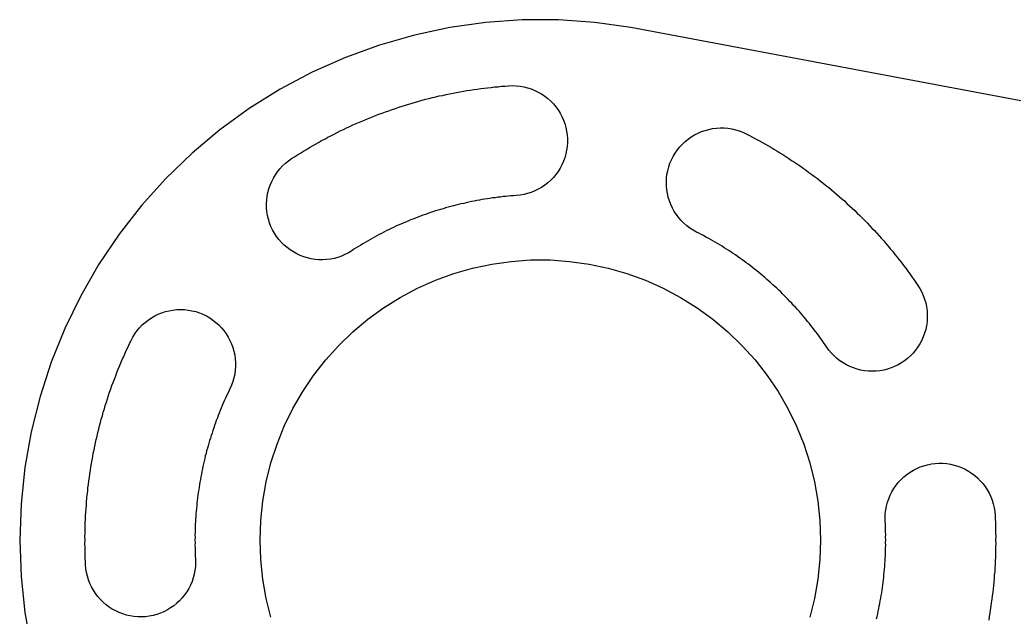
# Model space of a CAD drawing. Header units: metres. Extents: x -26 to 65.7, y -26 to 26.
# Drawn here: x -26 to 23.67, y -3.85 to 25.98 of the extents above; entities that cross this region are included whole.
import ezdxf

# ---------------------------------------------------------------- set-up
doc = ezdxf.new("R2010")
doc.units = ezdxf.units.M

msp = doc.modelspace()

# ---------------------------------------------------------------- linework, layer by layer
for p, q in [((-2.71773, 25.8576), (-4.51485, 25.605)), ((-0.907379, 25.9842), (-2.71773, 25.8576)), ((0.907379, 25.9842), (-0.907379, 25.9842)), ((2.71773, 25.8576), (0.907379, 25.9842)), ((4.51485, 25.605), (2.71773, 25.8576)), ((-4.51485, 25.605), (-6.28996, 25.2277)), ((51.652, 16.7417), (4.51485, 25.605)), ((-6.28996, 25.2277), (-8.03444, 24.7275)), ((-8.03444, 24.7275), (-9.73976, 24.1068)), ((-9.73976, 24.1068), (-11.3976, 23.3686)), ((-11.3976, 23.3686), (-13, 22.5166)), ((-13, 22.5166), (-14.539, 21.555)), ((-4.36383, 22.3275), (-4.19077, 22.3551)), ((-4.19077, 22.3551), (-4.01949, 22.3921)), ((-4.01949, 22.3921), (-3.84608, 22.417)), ((-3.84608, 22.417), (-3.67418, 22.4513)), ((-3.67418, 22.4513), (-3.50027, 22.4736)), ((-3.50027, 22.4736), (-3.328, 22.5052)), ((-3.328, 22.5052), (-3.15395, 22.5248)), ((-3.15395, 22.5248), (-2.98105, 22.5538)), ((-2.98105, 22.5538), (-2.80655, 22.5707)), ((-2.80655, 22.5707), (-2.63338, 22.5971)), ((-2.63338, 22.5971), (-2.45869, 22.6113)), ((-2.45869, 22.6113), (-2.28508, 22.6349)), ((-2.28508, 22.6349), (-2.11031, 22.6464)), ((-2.11031, 22.6464), (-1.93625, 22.6674)), ((-1.93625, 22.6674), (-1.76126, 22.6763)), ((-1.76126, 22.6763), (-1.58694, 22.6946)), ((-1.58694, 22.6946), (-1.39513, 22.7013)), ((-1.39513, 22.7013), (-1.20331, 22.6946)), ((-1.20331, 22.6946), (-1.01241, 22.6745)), ((-1.01241, 22.6745), (-0.823364, 22.6412)), ((-0.823364, 22.6412), (-0.637115, 22.5947)), ((-0.637115, 22.5947), (-0.454559, 22.5354)), ((-0.454559, 22.5354), (-0.276596, 22.4635)), ((-0.276596, 22.4635), (-0.104065, 22.3794)), ((-0.104065, 22.3794), (0.062134, 22.2834)), ((-6.40533, 21.8297), (-6.23564, 21.8731)), ((-6.23564, 21.8731), (-6.06841, 21.9257)), ((-6.06841, 21.9257), (-5.8981, 21.9665)), ((-5.8981, 21.9665), (-5.73006, 22.0165)), ((-5.73006, 22.0165), (-5.55891, 22.0548)), ((-5.55891, 22.0548), (-5.39032, 22.1022)), ((-5.39032, 22.1022), (-5.21866, 22.1377)), ((-5.21866, 22.1377), (-5.04933, 22.1826)), ((-5.04933, 22.1826), (-4.87712, 22.2155)), ((-4.87712, 22.2155), (-4.70714, 22.2577)), ((-4.70714, 22.2577), (-4.53452, 22.2879)), ((-4.53452, 22.2879), (-4.36383, 22.3275)), ((0.062134, 22.2834), (0.221268, 22.1761)), ((0.221268, 22.1761), (0.372528, 22.0579)), ((0.372528, 22.0579), (0.515167, 21.9294)), ((0.515167, 21.9294), (0.648514, 21.7914)), ((-14.539, 21.555), (-16.0072, 20.4883)), ((-7.89975, 21.3286), (-7.73705, 21.3939)), ((-7.73705, 21.3939), (-7.57043, 21.4477)), ((-7.57043, 21.4477), (-7.40668, 21.5105)), ((-7.40668, 21.5105), (-7.23914, 21.5618)), ((-7.23914, 21.5618), (-7.07454, 21.622)), ((-7.07454, 21.622), (-6.9061, 21.6707)), ((-6.9061, 21.6707), (-6.74074, 21.7284)), ((-6.74074, 21.7284), (-6.57156, 21.7745)), ((-6.57156, 21.7745), (-6.40533, 21.8297)), ((0.648514, 21.7914), (0.771881, 21.6443)), ((0.771881, 21.6443), (0.88472, 21.489)), ((0.88472, 21.489), (0.98642, 21.3263)), ((-9.19775, 20.8018), (-9.03938, 20.877)), ((-9.03938, 20.877), (-8.8763, 20.941)), ((-8.8763, 20.941), (-8.71683, 21.0138)), ((-8.71683, 21.0138), (-8.55275, 21.0752)), ((-8.55275, 21.0752), (-8.3922, 21.1455)), ((-8.3922, 21.1455), (-8.22719, 21.2044)), ((-8.22719, 21.2044), (-8.06557, 21.2722)), ((-8.06557, 21.2722), (-7.89975, 21.3286)), ((0.98642, 21.3263), (1.07655, 21.1568)), ((1.07655, 21.1568), (1.15462, 20.9814)), ((1.15462, 20.9814), (1.22026, 20.8011)), ((-16.0072, 20.4883), (-17.3974, 19.3218)), ((-10.1486, 20.3548), (-9.99393, 20.4373)), ((-9.99393, 20.4373), (-9.83391, 20.5087)), ((-9.83391, 20.5087), (-9.67802, 20.5888)), ((-9.67802, 20.5888), (-9.5168, 20.6578)), ((-9.5168, 20.6578), (-9.3598, 20.7354)), ((-9.3598, 20.7354), (-9.19775, 20.8018)), ((1.22026, 20.8011), (1.27318, 20.6165)), ((1.27318, 20.6165), (1.31308, 20.4288)), ((1.31308, 20.4288), (1.3398, 20.2387)), ((7.87589, 20.3287), (8.05241, 20.404)), ((8.05241, 20.404), (8.23376, 20.4669)), ((8.23376, 20.4669), (8.41907, 20.517)), ((8.41907, 20.517), (8.60742, 20.554)), ((8.60742, 20.554), (8.79788, 20.5777)), ((8.79788, 20.5777), (8.98955, 20.5882)), ((8.98955, 20.5882), (9.18149, 20.5852)), ((9.18149, 20.5852), (9.37273, 20.5689)), ((9.37273, 20.5689), (9.56238, 20.5393)), ((9.56238, 20.5393), (9.7495, 20.4965)), ((9.7495, 20.4965), (9.93315, 20.4407)), ((9.93315, 20.4407), (10.1125, 20.3723)), ((10.1125, 20.3723), (10.2866, 20.2915)), ((-11.0777, 19.8645), (-10.9271, 19.9539)), ((-10.9271, 19.9539), (-10.7706, 20.0327)), ((-10.7706, 20.0327), (-10.6185, 20.1198)), ((-10.6185, 20.1198), (-10.4608, 20.1962)), ((-10.4608, 20.1962), (-10.3075, 20.281)), ((-10.3075, 20.281), (-10.1486, 20.3548)), ((1.3398, 20.2387), (1.35318, 20.0472)), ((1.35318, 20.0472), (1.3532, 19.8553)), ((7.09465, 19.7793), (7.23477, 19.9105)), ((7.23477, 19.9105), (7.3837, 20.0316)), ((7.3837, 20.0316), (7.5407, 20.142)), ((7.5407, 20.142), (7.70503, 20.2412)), ((7.70503, 20.2412), (7.87589, 20.3287)), ((10.2866, 20.2915), (10.4401, 20.2069)), ((10.4401, 20.2069), (10.5979, 20.1307)), ((10.5979, 20.1307), (10.75, 20.0437)), ((10.75, 20.0437), (10.9066, 19.9651)), ((10.9066, 19.9651), (11.0573, 19.8759)), ((11.0573, 19.8759), (11.2128, 19.7948)), ((-11.9836, 19.3315), (-11.837, 19.428)), ((-11.837, 19.428), (-11.6843, 19.5139)), ((-11.6843, 19.5139), (-11.5364, 19.608)), ((-11.5364, 19.608), (-11.3823, 19.6916)), ((-11.3823, 19.6916), (-11.2331, 19.7833)), ((-11.2331, 19.7833), (-11.0777, 19.8645)), ((1.31308, 19.4737), (1.27318, 19.286)), ((1.3398, 19.6638), (1.31308, 19.4737)), ((1.3532, 19.8553), (1.3398, 19.6638)), ((6.73376, 19.3317), (6.84355, 19.4892)), ((6.84355, 19.4892), (6.96404, 19.6386)), ((6.96404, 19.6386), (7.09465, 19.7793)), ((11.2128, 19.7948), (11.3622, 19.7031)), ((11.3622, 19.7031), (11.5163, 19.6198)), ((11.5163, 19.6198), (11.6642, 19.5259)), ((11.6642, 19.5259), (11.817, 19.4401)), ((11.817, 19.4401), (11.9636, 19.3439)), ((-17.3974, 19.3218), (-18.7028, 18.0611)), ((-12.7356, 18.8227), (-12.5867, 18.9438)), ((-12.5867, 18.9438), (-12.4297, 19.0543)), ((-12.4297, 19.0543), (-12.2797, 19.1448)), ((-12.2797, 19.1448), (-12.1348, 19.2434)), ((-12.1348, 19.2434), (-11.9836, 19.3315)), ((1.1546, 18.9211), (1.07655, 18.7457)), ((1.22026, 19.1015), (1.1546, 18.9211)), ((1.27318, 19.286), (1.22026, 19.1015)), ((6.47383, 18.819), (6.54846, 18.9958)), ((6.54846, 18.9958), (6.63525, 19.167)), ((6.63525, 19.167), (6.73376, 19.3317)), ((11.9636, 19.3439), (12.115, 19.2559)), ((12.115, 19.2559), (12.26, 19.1574)), ((12.26, 19.1574), (12.4101, 19.067)), ((12.4101, 19.067), (12.5535, 18.9663)), ((12.5535, 18.9663), (12.7023, 18.8736)), ((12.7023, 18.8736), (12.8441, 18.7708)), ((-13.2366, 18.244), (-13.1268, 18.4015)), ((-13.1268, 18.4015), (-13.0063, 18.5509)), ((-13.0063, 18.5509), (-12.8757, 18.6915)), ((-12.8757, 18.6915), (-12.7356, 18.8227)), ((0.88472, 18.4135), (0.771896, 18.2582)), ((0.986435, 18.5763), (0.88472, 18.4135)), ((1.07655, 18.7457), (0.986435, 18.5763)), ((6.32617, 18.2633), (6.36241, 18.4518)), ((6.36241, 18.4518), (6.41171, 18.6373)), ((6.41171, 18.6373), (6.47383, 18.819)), ((12.8441, 18.7708), (12.9914, 18.6758)), ((12.9914, 18.6758), (13.1316, 18.5708)), ((13.1316, 18.5708), (13.2774, 18.4735)), ((13.2774, 18.4735), (13.416, 18.3664)), ((-18.7028, 18.0611), (-19.9171, 16.7125)), ((-13.4965, 17.7312), (-13.4219, 17.9081)), ((-13.4219, 17.9081), (-13.3351, 18.0793)), ((-13.3351, 18.0793), (-13.2366, 18.244)), ((0.515167, 17.9731), (0.372528, 17.8447)), ((0.648514, 18.1112), (0.515167, 17.9731)), ((0.771896, 18.2582), (0.648514, 18.1112)), ((6.29352, 17.8811), (6.30316, 18.0728)), ((6.29726, 17.6892), (6.29352, 17.8811)), ((6.30316, 18.0728), (6.32617, 18.2633)), ((13.416, 18.3664), (13.5603, 18.2669)), ((13.5603, 18.2669), (13.6974, 18.1575)), ((13.6974, 18.1575), (13.84, 18.0559)), ((13.84, 18.0559), (13.9754, 17.9444)), ((13.9754, 17.9444), (14.1165, 17.8406)), ((-13.608, 17.3641), (-13.5587, 17.5496)), ((-13.5587, 17.5496), (-13.4965, 17.7312)), ((-0.276596, 17.439), (-0.454575, 17.3671)), ((-0.10408, 17.5232), (-0.276596, 17.439)), ((0.062149, 17.6191), (-0.10408, 17.5232)), ((0.221268, 17.7265), (0.062149, 17.6191)), ((0.372528, 17.8447), (0.221268, 17.7265)), ((6.31438, 17.498), (6.29726, 17.6892)), ((6.3448, 17.3085), (6.31438, 17.498)), ((14.1165, 17.8406), (14.2499, 17.7272)), ((14.2499, 17.7272), (14.3895, 17.6211)), ((14.3895, 17.6211), (14.5212, 17.5057)), ((14.5212, 17.5057), (14.6592, 17.3974)), ((14.6592, 17.3974), (14.7892, 17.2799)), ((-13.6768, 16.7934), (-13.6672, 16.9851)), ((-13.6672, 16.9851), (-13.6442, 17.1756)), ((-13.6442, 17.1756), (-13.608, 17.3641)), ((-3.44006, 16.9087), (-3.56914, 16.8767)), ((-3.30884, 16.9297), (-3.44006, 16.9087)), ((-3.17929, 16.9597), (-3.30884, 16.9297)), ((-3.04773, 16.9786), (-3.17929, 16.9597)), ((-2.91785, 17.0066), (-3.04773, 16.9786)), ((-2.78592, 17.0235), (-2.91785, 17.0066)), ((-2.65552, 17.0496), (-2.78592, 17.0235)), ((-2.52344, 17.0644), (-2.65552, 17.0496)), ((-2.39265, 17.0885), (-2.52344, 17.0644)), ((-2.26035, 17.1012), (-2.39265, 17.0885)), ((-2.12912, 17.1233), (-2.26035, 17.1012)), ((-1.99673, 17.134), (-2.12912, 17.1233)), ((-1.86528, 17.154), (-1.99673, 17.134)), ((-1.73264, 17.1627), (-1.86528, 17.154)), ((-1.60083, 17.1807), (-1.73264, 17.1627)), ((-1.46814, 17.1874), (-1.60083, 17.1807)), ((-1.33609, 17.2033), (-1.46814, 17.1874)), ((-1.20329, 17.208), (-1.33609, 17.2033)), ((-1.01241, 17.228), (-1.20329, 17.208)), ((-0.82338, 17.2614), (-1.01241, 17.228)), ((-0.637115, 17.3078), (-0.82338, 17.2614)), ((-0.454575, 17.3671), (-0.637115, 17.3078)), ((6.38837, 17.1215), (6.3448, 17.3085)), ((6.44485, 16.9381), (6.38837, 17.1215)), ((6.51401, 16.759), (6.44485, 16.9381)), ((14.7892, 17.2799), (14.9253, 17.1696)), ((14.9253, 17.1696), (15.0536, 17.05)), ((15.0536, 17.05), (15.188, 16.9377)), ((15.188, 16.9377), (15.3143, 16.8162)), ((-19.9171, 16.7125), (-21.0344, 15.2824)), ((-13.6731, 16.6014), (-13.6768, 16.7934)), ((-13.656, 16.4102), (-13.6731, 16.6014)), ((-13.6256, 16.2207), (-13.656, 16.4102)), ((-5.36423, 16.3947), (-5.49193, 16.3578)), ((-5.23938, 16.4405), (-5.36423, 16.3947)), ((-5.1111, 16.4754), (-5.23938, 16.4405)), ((-4.98563, 16.5192), (-5.1111, 16.4754)), ((-4.8568, 16.5521), (-4.98563, 16.5192)), ((-4.73067, 16.594), (-4.8568, 16.5521)), ((-4.60132, 16.625), (-4.73067, 16.594)), ((-4.47446, 16.6649), (-4.60132, 16.625)), ((-4.34477, 16.6939), (-4.47446, 16.6649)), ((-4.21736, 16.7318), (-4.34477, 16.6939)), ((-4.08717, 16.7588), (-4.21736, 16.7318)), ((-3.95921, 16.7948), (-4.08717, 16.7588)), ((-3.82861, 16.8197), (-3.95921, 16.7948)), ((-3.70016, 16.8537), (-3.82861, 16.8197)), ((-3.56914, 16.8767), (-3.70016, 16.8537)), ((6.59549, 16.5852), (6.51401, 16.759)), ((6.6889, 16.4175), (6.59549, 16.5852)), ((6.79376, 16.2568), (6.6889, 16.4175)), ((15.3143, 16.8162), (15.447, 16.7019)), ((15.447, 16.7019), (15.5715, 16.5784)), ((15.5715, 16.5784), (15.7024, 16.462)), ((15.7024, 16.462), (15.8249, 16.3367)), ((-13.582, 16.0338), (-13.6256, 16.2207)), ((-13.5255, 15.8503), (-13.582, 16.0338)), ((-6.60947, 15.9335), (-6.73401, 15.8869)), ((-6.48846, 15.9887), (-6.60947, 15.9335)), ((-6.36331, 16.0334), (-6.48846, 15.9887)), ((-6.24158, 16.0867), (-6.36331, 16.0334)), ((-6.11566, 16.1295), (-6.24158, 16.0867)), ((-5.99304, 16.1809), (-6.11566, 16.1295)), ((-5.86655, 16.2218), (-5.99304, 16.1809)), ((-5.74307, 16.2713), (-5.86655, 16.2218)), ((-5.61606, 16.3102), (-5.74307, 16.2713)), ((-5.49193, 16.3578), (-5.61606, 16.3102)), ((6.90959, 16.1037), (6.79376, 16.2568)), ((7.03583, 15.9591), (6.90959, 16.1037)), ((7.17183, 15.8237), (7.03583, 15.9591)), ((15.8249, 16.3367), (15.954, 16.2182)), ((15.954, 16.2182), (16.0746, 16.091)), ((16.0746, 16.091), (16.2019, 15.9706)), ((16.2019, 15.9706), (16.3205, 15.8416)), ((-13.4564, 15.6713), (-13.5255, 15.8503)), ((-13.3749, 15.4975), (-13.4564, 15.6713)), ((-13.2815, 15.3298), (-13.3749, 15.4975)), ((-7.69925, 15.4422), (-7.81555, 15.3779)), ((-7.5778, 15.4964), (-7.69925, 15.4422)), ((-7.46045, 15.559), (-7.5778, 15.4964)), ((-7.33829, 15.6113), (-7.46045, 15.559)), ((-7.22002, 15.672), (-7.33829, 15.6113)), ((-7.09702, 15.7224), (-7.22002, 15.672)), ((-6.9778, 15.7813), (-7.09702, 15.7224)), ((-6.85405, 15.8298), (-6.9778, 15.7813)), ((-6.73401, 15.8869), (-6.85405, 15.8298)), ((7.31694, 15.698), (7.17183, 15.8237)), ((7.47047, 15.5828), (7.31694, 15.698)), ((7.63167, 15.4786), (7.47047, 15.5828)), ((7.79974, 15.3859), (7.63167, 15.4786)), ((16.3205, 15.8416), (16.4459, 15.7193)), ((16.4459, 15.7193), (16.5624, 15.5885)), ((16.5624, 15.5885), (16.686, 15.4641)), ((16.686, 15.4641), (16.8006, 15.3315)), ((-21.0344, 15.2824), (-22.0492, 13.7779)), ((-13.1766, 15.1691), (-13.2815, 15.3298)), ((-13.0608, 15.016), (-13.1766, 15.1691)), ((-12.9345, 14.8714), (-13.0608, 15.016)), ((-8.63522, 14.939), (-8.74739, 14.8676)), ((-8.51743, 15.0005), (-8.63522, 14.939)), ((-8.40413, 15.0702), (-8.51743, 15.0005)), ((-8.2854, 15.1299), (-8.40413, 15.0702)), ((-8.17111, 15.1978), (-8.2854, 15.1299)), ((-8.05142, 15.2557), (-8.17111, 15.1978)), ((-7.93602, 15.3219), (-8.05142, 15.2557)), ((-7.81555, 15.3779), (-7.93602, 15.3219)), ((7.92027, 15.33), (7.79974, 15.3859)), ((8.03575, 15.264), (7.92027, 15.33)), ((8.15547, 15.2062), (8.03575, 15.264)), ((8.26985, 15.1384), (8.15547, 15.2062)), ((8.38858, 15.0788), (8.26985, 15.1384)), ((8.502, 15.0093), (8.38858, 15.0788)), ((8.61987, 14.9478), (8.502, 15.0093)), ((8.73213, 14.8765), (8.61987, 14.9478)), ((16.8006, 15.3315), (16.9221, 15.2053)), ((16.9221, 15.2053), (17.0347, 15.0709)), ((17.0347, 15.0709), (17.1543, 14.9429)), ((17.1543, 14.9429), (17.2647, 14.8069)), ((-12.7986, 14.7359), (-12.9345, 14.8714)), ((-12.6534, 14.6103), (-12.7986, 14.7359)), ((-12.4999, 14.4951), (-12.6534, 14.6103)), ((-12.3387, 14.3909), (-12.4999, 14.4951)), ((-9.4247, 14.4477), (-9.58904, 14.3485)), ((-9.31599, 14.5242), (-9.4247, 14.4477)), ((-9.2011, 14.5911), (-9.31599, 14.5242)), ((-9.09122, 14.6659), (-9.2011, 14.5911)), ((-8.97531, 14.7311), (-9.09122, 14.6659)), ((-8.8643, 14.8042), (-8.97531, 14.7311)), ((-8.74739, 14.8676), (-8.8643, 14.8042)), ((8.84903, 14.8133), (8.73213, 14.8765)), ((8.96019, 14.7403), (8.84903, 14.8133)), ((9.07617, 14.6752), (8.96019, 14.7403)), ((9.1861, 14.6006), (9.07617, 14.6752)), ((9.30101, 14.5338), (9.1861, 14.6006)), ((9.40987, 14.4574), (9.30101, 14.5338)), ((9.5237, 14.3888), (9.40987, 14.4574)), ((17.2647, 14.8069), (17.3824, 14.677)), ((17.3824, 14.677), (17.4907, 14.5392)), ((17.4907, 14.5392), (17.6063, 14.4076)), ((17.6063, 14.4076), (17.7125, 14.2682)), ((-12.1706, 14.2982), (-12.3387, 14.3909)), ((-11.9965, 14.2174), (-12.1706, 14.2982)), ((-11.8172, 14.149), (-11.9965, 14.2174)), ((-11.6335, 14.0932), (-11.8172, 14.149)), ((-11.4464, 14.0504), (-11.6335, 14.0932)), ((-11.2567, 14.0208), (-11.4464, 14.0504)), ((-11.0655, 14.0045), (-11.2567, 14.0208)), ((-10.8735, 14.0015), (-11.0655, 14.0045)), ((-10.6819, 14.012), (-10.8735, 14.0015)), ((-10.4914, 14.0358), (-10.6819, 14.012)), ((-10.3031, 14.0728), (-10.4914, 14.0358)), ((-10.1178, 14.1228), (-10.3031, 14.0728)), ((-9.9364, 14.1857), (-10.1178, 14.1228)), ((-9.75986, 14.261), (-9.9364, 14.1857)), ((-9.58904, 14.3485), (-9.75986, 14.261)), ((-2.43106, 13.7873), (-1.46339, 13.9233)), ((-1.46339, 13.9233), (-0.488586, 13.9915)), ((-0.488586, 13.9915), (0.488586, 13.9915)), ((0.488586, 13.9915), (1.46339, 13.9233)), ((1.46339, 13.9233), (2.43106, 13.7873)), ((9.63138, 14.3108), (9.5237, 14.3888)), ((9.74426, 14.2404), (9.63138, 14.3108)), ((9.85062, 14.1608), (9.74426, 14.2404)), ((9.96236, 14.0887), (9.85062, 14.1608)), ((10.0675, 14.0074), (9.96236, 14.0887)), ((10.1781, 13.9336), (10.0675, 14.0074)), ((10.282, 13.8507), (10.1781, 13.9336)), ((17.7125, 14.2682), (17.8261, 14.1348)), ((17.8261, 14.1348), (17.9301, 13.9939)), ((17.9301, 13.9939), (18.0417, 13.8586)), ((-22.0492, 13.7779), (-22.9566, 12.2063)), ((-4.32623, 13.3148), (-3.3869, 13.5841)), ((-3.3869, 13.5841), (-2.43106, 13.7873)), ((2.43106, 13.7873), (3.3869, 13.5841)), ((3.3869, 13.5841), (4.32623, 13.3148)), ((10.3914, 13.7753), (10.282, 13.8507)), ((10.4941, 13.6907), (10.3914, 13.7753)), ((10.6024, 13.6135), (10.4941, 13.6907)), ((10.7037, 13.5275), (10.6024, 13.6135)), ((10.8108, 13.4487), (10.7037, 13.5275)), ((10.9107, 13.3611), (10.8108, 13.4487)), ((18.0417, 13.8586), (18.1435, 13.716)), ((18.1435, 13.716), (18.2529, 13.5791)), ((18.2529, 13.5791), (18.3527, 13.4348)), ((18.3527, 13.4348), (18.4599, 13.2964)), ((-6.13719, 12.5831), (-5.24449, 12.9806)), ((-5.24449, 12.9806), (-4.32623, 13.3148)), ((4.32623, 13.3148), (5.24449, 12.9806)), ((5.24449, 12.9806), (6.13719, 12.5831)), ((11.0166, 13.2806), (10.9107, 13.3611)), ((11.1152, 13.1915), (11.0166, 13.2806)), ((11.2198, 13.1094), (11.1152, 13.1915)), ((11.317, 13.0187), (11.2198, 13.1094)), ((11.4202, 12.9351), (11.317, 13.0187)), ((11.5161, 12.8429), (11.4202, 12.9351)), ((18.4599, 13.2964), (18.5573, 13.1507)), ((18.5573, 13.1507), (18.6625, 13.0106)), ((18.6625, 13.0106), (18.7576, 12.8634)), ((-6.99998, 12.1243), (-6.13719, 12.5831)), ((6.13719, 12.5831), (7, 12.1243)), ((11.6181, 12.7577), (11.5161, 12.8429)), ((11.7126, 12.664), (11.6181, 12.7577)), ((11.8133, 12.5772), (11.7126, 12.664)), ((11.9062, 12.4822), (11.8133, 12.5772)), ((12.0055, 12.3939), (11.9062, 12.4822)), ((18.7576, 12.8634), (18.8606, 12.7216)), ((18.8606, 12.7216), (18.9623, 12.5589)), ((18.9623, 12.5589), (19.0524, 12.3894)), ((-22.9566, 12.2063), (-23.7522, 10.5751)), ((-7.82869, 11.6065), (-6.99998, 12.1243)), ((7, 12.1243), (7.82869, 11.6065)), ((12.097, 12.2973), (12.0055, 12.3939)), ((12.195, 12.2074), (12.097, 12.2973)), ((12.2849, 12.1096), (12.195, 12.2074)), ((12.3815, 12.0182), (12.2849, 12.1096)), ((12.47, 11.919), (12.3815, 12.0182)), ((19.0524, 12.3894), (19.1305, 12.214)), ((19.1305, 12.214), (19.1961, 12.0336)), ((19.1961, 12.0336), (19.2491, 11.8491)), ((-18.7339, 11.4109), (-18.5476, 11.4573)), ((-18.5476, 11.4573), (-18.3586, 11.4907)), ((-18.3586, 11.4907), (-18.1677, 11.5107)), ((-18.1677, 11.5107), (-17.9759, 11.5174)), ((-17.9759, 11.5174), (-17.784, 11.5107)), ((-17.784, 11.5107), (-17.5931, 11.4906)), ((-17.5931, 11.4906), (-17.4041, 11.4573)), ((-17.4041, 11.4573), (-17.2179, 11.4109)), ((-8.61925, 11.0322), (-7.82869, 11.6065)), ((7.82869, 11.6065), (8.61925, 11.0322)), ((12.5651, 11.8261), (12.47, 11.919)), ((12.652, 11.7255), (12.5651, 11.8261)), ((12.7457, 11.6313), (12.652, 11.7255)), ((12.8311, 11.5293), (12.7457, 11.6313)), ((12.9234, 11.4336), (12.8311, 11.5293)), ((13.0071, 11.3304), (12.9234, 11.4336)), ((19.2491, 11.8491), (19.289, 11.6614)), ((19.289, 11.6614), (19.3157, 11.4713)), ((19.3157, 11.4713), (19.3291, 11.2798)), ((-19.7435, 10.874), (-19.5923, 10.9922)), ((-19.5923, 10.9922), (-19.4332, 11.0995)), ((-19.4332, 11.0995), (-19.2669, 11.1955)), ((-19.2669, 11.1955), (-19.0944, 11.2797)), ((-19.0944, 11.2797), (-18.9164, 11.3516)), ((-18.9164, 11.3516), (-18.7339, 11.4109)), ((-17.2179, 11.4109), (-17.0353, 11.3516)), ((-17.0353, 11.3516), (-16.8573, 11.2797)), ((-16.8573, 11.2797), (-16.6848, 11.1955)), ((-16.6848, 11.1955), (-16.5186, 11.0995)), ((-16.5186, 11.0995), (-16.3595, 10.9922)), ((-16.3595, 10.9922), (-16.2082, 10.874)), ((-9.36783, 10.404), (-8.61925, 11.0322)), ((8.61925, 11.0322), (9.36783, 10.404)), ((13.0978, 11.2333), (13.0071, 11.3304)), ((13.18, 11.1287), (13.0978, 11.2333)), ((13.2693, 11.0302), (13.18, 11.1287)), ((13.3499, 10.9244), (13.2693, 11.0302)), ((19.3291, 11.0879), (19.3157, 10.8964)), ((19.3291, 11.2798), (19.3291, 11.0879)), ((-23.7522, 10.5751), (-24.432, 8.89252)), ((-20.2557, 10.3052), (-20.1429, 10.4605)), ((-20.1429, 10.4605), (-20.0195, 10.6075)), ((-20.0195, 10.6075), (-19.8862, 10.7456)), ((-19.8862, 10.7456), (-19.7435, 10.874)), ((-16.2082, 10.874), (-16.0656, 10.7456)), ((-16.0656, 10.7456), (-15.9322, 10.6075)), ((-15.9322, 10.6075), (-15.8088, 10.4605)), ((-15.8088, 10.4605), (-15.696, 10.3052)), ((13.4376, 10.8246), (13.3499, 10.9244)), ((13.5165, 10.7175), (13.4376, 10.8246)), ((13.6027, 10.6163), (13.5165, 10.7175)), ((13.6799, 10.5081), (13.6027, 10.6163)), ((13.7646, 10.4056), (13.6799, 10.5081)), ((19.2491, 10.5186), (19.1961, 10.334)), ((19.289, 10.7063), (19.2491, 10.5186)), ((19.3157, 10.8964), (19.289, 10.7063)), ((-20.5188, 9.81287), (-20.4475, 9.97295)), ((-20.4475, 9.97295), (-20.3574, 10.1424)), ((-20.3574, 10.1424), (-20.2557, 10.3052)), ((-15.696, 10.3052), (-15.5943, 10.1424)), ((-15.5943, 10.1424), (-15.5042, 9.97293)), ((-15.5042, 9.97293), (-15.4261, 9.79758)), ((-10.0708, 9.7252), (-9.36783, 10.404)), ((9.36783, 10.404), (10.0708, 9.7252)), ((13.8401, 10.2962), (13.7646, 10.4056)), ((13.9232, 10.1924), (13.8401, 10.2962)), ((13.9971, 10.0819), (13.9232, 10.1924)), ((14.0785, 9.97675), (13.9971, 10.0819)), ((14.1507, 9.86513), (14.0785, 9.97675)), ((19.0524, 9.97833), (18.9623, 9.80885)), ((19.1305, 10.1537), (19.0524, 9.97833)), ((19.1961, 10.334), (19.1305, 10.1537)), ((-20.745, 9.33853), (-20.6674, 9.4959)), ((-20.6674, 9.4959), (-20.5987, 9.65688)), ((-20.5987, 9.65688), (-20.5188, 9.81287)), ((-15.4261, 9.79758), (-15.3605, 9.61722)), ((-15.3605, 9.61722), (-15.3075, 9.43269)), ((-10.7246, 8.99902), (-10.0708, 9.7252)), ((10.0708, 9.7252), (10.7246, 8.99902)), ((14.2305, 9.75871), (14.1507, 9.86513)), ((14.3009, 9.64607), (14.2305, 9.75871)), ((14.4137, 9.49078), (14.3009, 9.64607)), ((14.5371, 9.34373), (14.4137, 9.49078)), ((18.7478, 9.49078), (18.6244, 9.34375)), ((18.8606, 9.64607), (18.7478, 9.49078)), ((18.9623, 9.80885), (18.8606, 9.64607)), ((-20.9502, 8.8546), (-20.8863, 9.01796)), ((-20.8863, 9.01796), (-20.8112, 9.17641)), ((-20.8112, 9.17641), (-20.745, 9.33853)), ((-15.3075, 9.43269), (-15.2677, 9.24495)), ((-15.2677, 9.24495), (-15.2409, 9.05487)), ((-15.2409, 9.05487), (-15.2275, 8.86339)), ((-11.3262, 8.22899), (-10.7246, 8.99902)), ((10.7246, 8.99902), (11.3262, 8.22899)), ((14.6704, 9.20567), (14.5371, 9.34373)), ((14.8131, 9.07722), (14.6704, 9.20567)), ((14.9643, 8.95905), (14.8131, 9.07722)), ((15.1235, 8.85173), (14.9643, 8.95905)), ((18.1971, 8.95905), (18.038, 8.85172)), ((18.3484, 9.07724), (18.1971, 8.95905)), ((18.491, 9.20567), (18.3484, 9.07724)), ((18.6244, 9.34375), (18.491, 9.20567)), ((-24.432, 8.89252), (-24.9928, 7.16656)), ((-21.1541, 8.37048), (-21.084, 8.53098)), ((-21.084, 8.53098), (-21.0227, 8.69525)), ((-21.0227, 8.69525), (-20.9502, 8.8546)), ((-15.2409, 8.47997), (-15.2676, 8.28989)), ((-15.2275, 8.67143), (-15.2409, 8.47997)), ((-15.2275, 8.86339), (-15.2275, 8.67143)), ((15.2897, 8.75574), (15.1235, 8.85173)), ((15.4622, 8.6716), (15.2897, 8.75574)), ((15.6402, 8.59969), (15.4622, 8.6716)), ((15.8227, 8.54039), (15.6402, 8.59969)), ((16.009, 8.49394), (15.8227, 8.54039)), ((16.198, 8.46062), (16.009, 8.49394)), ((16.3889, 8.44055), (16.198, 8.46062)), ((16.9635, 8.4606), (16.7726, 8.44055)), ((17.1525, 8.49394), (16.9635, 8.4606)), ((17.3387, 8.54037), (17.1525, 8.49394)), ((17.5213, 8.5997), (17.3387, 8.54037)), ((17.6992, 8.67162), (17.5213, 8.5997)), ((17.8718, 8.75575), (17.6992, 8.67162)), ((18.038, 8.85172), (17.8718, 8.75575)), ((-21.3367, 7.87784), (-21.2805, 8.04372)), ((-21.2805, 8.04372), (-21.2129, 8.20529)), ((-21.2129, 8.20529), (-21.1541, 8.37048)), ((-15.3076, 8.10213), (-15.3605, 7.91762)), ((-15.2676, 8.28989), (-15.3076, 8.10213)), ((-11.8727, 7.41887), (-11.3262, 8.22899)), ((11.3262, 8.22899), (11.8727, 7.41887)), ((16.5807, 8.43385), (16.3889, 8.44055)), ((16.7726, 8.44055), (16.5807, 8.43385)), ((-21.5181, 7.38457), (-21.4555, 7.54828)), ((-21.4555, 7.54828), (-21.4019, 7.71507)), ((-21.4019, 7.71507), (-21.3367, 7.87784)), ((-15.5042, 7.5619), (-15.5666, 7.44447)), ((-15.4261, 7.73724), (-15.5042, 7.5619)), ((-15.3605, 7.91762), (-15.4261, 7.73724)), ((-24.9928, 7.16656), (-25.4318, 5.4057)), ((-21.6777, 6.88409), (-21.6293, 7.05234)), ((-21.6293, 7.05234), (-21.5692, 7.217)), ((-21.5692, 7.217), (-21.5181, 7.38457)), ((-15.7885, 6.96164), (-15.8369, 6.83778)), ((-15.7297, 7.08086), (-15.7885, 6.96164)), ((-15.6794, 7.20389), (-15.7297, 7.08086)), ((-15.6188, 7.32224), (-15.6794, 7.20389)), ((-15.5666, 7.44447), (-15.6188, 7.32224)), ((-12.3613, 6.5726), (-11.8727, 7.41887)), ((11.8727, 7.41887), (12.3613, 6.5726)), ((-21.8362, 6.38292), (-21.7812, 6.54936)), ((-21.7812, 6.54936), (-21.7353, 6.71841)), ((-21.7353, 6.71841), (-21.6777, 6.88409)), ((-15.9954, 6.47205), (-16.0399, 6.34685)), ((-15.9403, 6.59309), (-15.9954, 6.47205)), ((-15.8938, 6.71762), (-15.9403, 6.59309)), ((-15.8369, 6.83778), (-15.8938, 6.71762)), ((-12.7896, 5.69431), (-12.3613, 6.5726)), ((12.3613, 6.5726), (12.7896, 5.69431)), ((-21.9725, 5.8755), (-21.9319, 6.0459)), ((-21.9319, 6.0459), (-21.8795, 6.21313)), ((-21.8795, 6.21313), (-21.8362, 6.38292)), ((-16.187, 5.97655), (-16.2278, 5.84988)), ((-16.1358, 6.09909), (-16.187, 5.97655)), ((-16.0931, 6.22499), (-16.1358, 6.09909)), ((-16.0399, 6.34685), (-16.0931, 6.22499)), ((-22.1077, 5.36763), (-22.0604, 5.5365)), ((-22.0604, 5.5365), (-22.0224, 5.70744)), ((-22.0224, 5.70744), (-21.9725, 5.8755)), ((-16.3635, 5.47513), (-16.4002, 5.34738)), ((-16.3159, 5.59929), (-16.3635, 5.47513)), ((-16.2772, 5.72647), (-16.3159, 5.59929)), ((-16.2278, 5.84988), (-16.2772, 5.72647)), ((-13.1557, 4.78827), (-12.7896, 5.69431)), ((12.7896, 5.69431), (13.1557, 4.78827)), ((-25.4318, 5.4057), (-25.747, 3.6185)), ((-22.2205, 4.85414), (-22.1877, 5.02655)), ((-22.1877, 5.02655), (-22.1431, 5.19604)), ((-22.1431, 5.19604), (-22.1077, 5.36763)), ((-16.5243, 4.96855), (-16.5571, 4.83978)), ((-16.4806, 5.09419), (-16.5243, 4.96855)), ((-16.4458, 5.22247), (-16.4806, 5.09419)), ((-16.4002, 5.34738), (-16.4458, 5.22247)), ((-22.332, 4.3409), (-22.2926, 4.51161)), ((-22.2926, 4.51161), (-22.2625, 4.68428)), ((-22.2625, 4.68428), (-22.2205, 4.85414)), ((-16.6297, 4.58424), (-16.6694, 4.45746)), ((-16.5988, 4.71358), (-16.6297, 4.58424)), ((-16.5571, 4.83978), (-16.5988, 4.71358)), ((-13.4577, 3.85892), (-13.1557, 4.78827)), ((13.1557, 4.78827), (13.4577, 3.85892)), ((-22.4209, 3.82326), (-22.3962, 3.99648)), ((-22.3962, 3.99648), (-22.3594, 4.16785)), ((-22.3594, 4.16785), (-22.332, 4.3409)), ((-16.763, 4.06996), (-16.7988, 3.94197)), ((-16.7361, 4.20016), (-16.763, 4.06996)), ((-16.6983, 4.32761), (-16.7361, 4.20016)), ((-16.6694, 4.45746), (-16.6983, 4.32761)), ((-25.747, 3.6185), (-25.9367, 1.81366)), ((-22.5087, 3.3049), (-22.4772, 3.47723)), ((-22.4772, 3.47723), (-22.4551, 3.65112)), ((-22.4551, 3.65112), (-22.4209, 3.82326)), ((-16.8804, 3.55182), (-16.9123, 3.42273)), ((-16.8575, 3.68286), (-16.8804, 3.55182)), ((-16.8237, 3.81134), (-16.8575, 3.68286)), ((-16.7988, 3.94197), (-16.8237, 3.81134)), ((-13.6941, 2.91075), (-13.4577, 3.85892)), ((13.4577, 3.85892), (13.6941, 2.91075)), ((18.4679, 3.39099), (18.6322, 3.49017)), ((18.6322, 3.49017), (18.8031, 3.57768)), ((18.8031, 3.57768), (18.9796, 3.65305)), ((18.9796, 3.65305), (19.161, 3.7159)), ((19.161, 3.7159), (19.3463, 3.76596)), ((19.3463, 3.76596), (19.5346, 3.80298)), ((19.5346, 3.80298), (19.7251, 3.82677)), ((19.7251, 3.82677), (19.9167, 3.8372)), ((19.9167, 3.8372), (20.1087, 3.83424)), ((20.1087, 3.83424), (20.2999, 3.8179)), ((20.2999, 3.8179), (20.4896, 3.78827)), ((20.4896, 3.78827), (20.6767, 3.74547)), ((20.6767, 3.74547), (20.8604, 3.68973)), ((20.8604, 3.68973), (21.0397, 3.62131)), ((21.0397, 3.62131), (21.2138, 3.54054)), ((21.2138, 3.54054), (21.3819, 3.44783)), ((-22.5569, 2.95789), (-22.5281, 3.13062)), ((-22.5281, 3.13062), (-22.5087, 3.3049)), ((-16.9817, 3.03029), (-17.0096, 2.90024)), ((-16.963, 3.16193), (-16.9817, 3.03029)), ((-16.9331, 3.29144), (-16.963, 3.16193)), ((-16.9123, 3.42273), (-16.9331, 3.29144)), ((17.8912, 2.88762), (18.0219, 3.02827)), ((18.0219, 3.02827), (18.162, 3.15947)), ((18.162, 3.15947), (18.3109, 3.28056)), ((18.3109, 3.28056), (18.4679, 3.39099)), ((21.3819, 3.44783), (21.5431, 3.34363)), ((21.5431, 3.34363), (21.6966, 3.22842)), ((21.6966, 3.22842), (21.8418, 3.10278)), ((21.8418, 3.10278), (21.9777, 2.96735)), ((-22.6138, 2.43547), (-22.5997, 2.61017)), ((-22.5997, 2.61017), (-22.5736, 2.78337)), ((-22.5736, 2.78337), (-22.5569, 2.95789)), ((-17.067, 2.50591), (-17.0909, 2.37512)), ((-17.0523, 2.638), (-17.067, 2.50591)), ((-17.0264, 2.76843), (-17.0523, 2.638)), ((-17.0096, 2.90024), (-17.0264, 2.76843)), ((-13.8637, 1.94841), (-13.6941, 2.91075)), ((13.6941, 2.91075), (13.8637, 1.94841)), ((17.5624, 2.41602), (17.661, 2.58073)), ((17.661, 2.58073), (17.7708, 2.7382)), ((17.7708, 2.7382), (17.8912, 2.88762)), ((21.9777, 2.96735), (22.104, 2.82274)), ((22.104, 2.82274), (22.2198, 2.66968)), ((22.2198, 2.66968), (22.3247, 2.50893)), ((22.3247, 2.50893), (22.4181, 2.34123)), ((-22.6694, 1.91298), (-22.6486, 2.0869)), ((-22.6486, 2.0869), (-22.6373, 2.26184)), ((-22.6373, 2.26184), (-22.6138, 2.43547)), ((-17.1254, 2.11159), (-17.1361, 1.97914)), ((-17.1036, 2.24278), (-17.1254, 2.11159)), ((-17.0909, 2.37512), (-17.1036, 2.24278)), ((17.3389, 1.88634), (17.401, 2.06795)), ((17.401, 2.06795), (17.4756, 2.2448)), ((17.4756, 2.2448), (17.5624, 2.41602)), ((22.4181, 2.34123), (22.4996, 2.16743)), ((22.4996, 2.16743), (22.5687, 1.98837)), ((22.5687, 1.98837), (22.6252, 1.80493)), ((-25.9367, 1.81366), (-26, 0)), ((-22.7021, 1.38846), (-22.6962, 1.56366)), ((-22.6962, 1.56366), (-22.6781, 1.73779)), ((-22.6781, 1.73779), (-22.6694, 1.91298)), ((-17.1823, 1.58334), (-17.1889, 1.45049)), ((-17.1645, 1.71501), (-17.1823, 1.58334)), ((-17.1559, 1.84767), (-17.1645, 1.71501)), ((-17.1361, 1.97914), (-17.1559, 1.84767)), ((-13.9659, 0.976578), (-13.8637, 1.94841)), ((13.8637, 1.94841), (13.9659, 0.976578)), ((17.2304, 1.32178), (17.2534, 1.51234)), ((17.2534, 1.51234), (17.2896, 1.70084)), ((17.2896, 1.70084), (17.3389, 1.88634)), ((22.6252, 1.80493), (22.6688, 1.618)), ((22.6688, 1.618), (22.6992, 1.42847)), ((-22.7336, 0.863968), (-22.7208, 1.03871)), ((-22.7208, 1.03871), (-22.7176, 1.21396)), ((-22.7176, 1.21396), (-22.7021, 1.38846)), ((-17.2229, 1.05341), (-17.2254, 0.920471)), ((-17.2092, 1.18561), (-17.2229, 1.05341)), ((-17.2047, 1.31851), (-17.2092, 1.18561)), ((-17.1889, 1.45049), (-17.2047, 1.31851)), ((17.2207, 1.13007), (17.2304, 1.32178)), ((17.2244, 0.938156), (17.2207, 1.13007)), ((22.6992, 1.42847), (22.7163, 1.23727)), ((22.7163, 1.23727), (22.7197, 1.06229)), ((22.7197, 1.06229), (22.7327, 0.887329)), ((-22.7442, 0.513794), (-22.7341, 0.688644)), ((-22.742, 0.338669), (-22.7442, 0.513794)), ((-22.7341, 0.688644), (-22.7336, 0.863968)), ((-17.2375, 0.655106), (-17.2472, 0.5224)), ((-17.2472, 0.5224), (-17.2456, 0.389587)), ((-17.2371, 0.788055), (-17.2375, 0.655106)), ((-17.2254, 0.920471), (-17.2371, 0.788055)), ((-14, 0), (-13.9659, 0.976578)), ((13.9659, 0.976578), (14, 0)), ((17.2363, 0.805725), (17.2244, 0.938156)), ((17.2369, 0.672806), (17.2363, 0.805725)), ((17.2467, 0.540253), (17.2369, 0.672806)), ((17.2452, 0.407288), (17.2467, 0.540253)), ((22.7327, 0.887329), (22.7334, 0.712189)), ((22.7334, 0.712189), (22.7436, 0.537155)), ((22.7436, 0.537155), (22.7417, 0.361771)), ((-26, 0), (-25.9367, -1.81366)), ((-22.7494, 0.163483), (-22.742, 0.338669)), ((-22.7445, -0.011551), (-22.7494, 0.163483)), ((-17.2495, 0.123962), (-17.2551, -0.008804)), ((-17.2456, 0.389587), (-17.2532, 0.256882)), ((-17.2532, 0.256882), (-17.2495, 0.123962)), ((-13.9659, -0.976578), (-14, 0)), ((14, 0), (13.9659, -0.976578)), ((17.2529, 0.274536), (17.2452, 0.407288)), ((17.2494, 0.141678), (17.2529, 0.274536)), ((17.2551, 0.008804), (17.2494, 0.141678)), ((17.2495, -0.123962), (17.2551, 0.008804)), ((22.7417, 0.361771), (22.7492, 0.186844)), ((22.7492, 0.186844), (22.7445, 0.011551)), ((22.7445, 0.011551), (22.7494, -0.163483)), ((-22.7492, -0.186844), (-22.7445, -0.011551)), ((-22.7417, -0.361771), (-22.7492, -0.186844)), ((-22.7436, -0.537155), (-22.7417, -0.361771)), ((-17.2551, -0.008804), (-17.2494, -0.141678)), ((-17.2494, -0.141678), (-17.2529, -0.274536)), ((-17.2529, -0.274536), (-17.2452, -0.407288)), ((-17.2452, -0.407288), (-17.2467, -0.540253)), ((17.2456, -0.389587), (17.2532, -0.256882)), ((17.2472, -0.5224), (17.2456, -0.389587)), ((17.2532, -0.256882), (17.2495, -0.123962)), ((22.7494, -0.163483), (22.742, -0.338669)), ((22.742, -0.338669), (22.7442, -0.513794)), ((-22.7334, -0.712189), (-22.7436, -0.537155)), ((-22.7327, -0.887329), (-22.7334, -0.712189)), ((-22.7197, -1.06229), (-22.7327, -0.887329)), ((-17.2467, -0.540253), (-17.2369, -0.672806)), ((-17.2369, -0.672806), (-17.2363, -0.805725)), ((-17.2363, -0.805725), (-17.2244, -0.938156)), ((-17.2244, -0.938156), (-17.2207, -1.13007)), ((-13.8637, -1.94841), (-13.9659, -0.976578)), ((13.9659, -0.976578), (13.8637, -1.94841)), ((17.2229, -1.05341), (17.2254, -0.920471)), ((17.2254, -0.920471), (17.2371, -0.788055)), ((17.2371, -0.788055), (17.2375, -0.655106)), ((17.2375, -0.655106), (17.2472, -0.5224)), ((22.7336, -0.863968), (22.7208, -1.03871)), ((22.7341, -0.688644), (22.7336, -0.863968)), ((22.7442, -0.513794), (22.7341, -0.688644)), ((-22.7163, -1.23727), (-22.7197, -1.06229)), ((-22.6992, -1.42847), (-22.7163, -1.23727)), ((-22.6688, -1.618), (-22.6992, -1.42847)), ((-17.2304, -1.32178), (-17.2534, -1.51234)), ((-17.2207, -1.13007), (-17.2304, -1.32178)), ((17.1823, -1.58334), (17.1889, -1.45049)), ((17.1889, -1.45049), (17.2047, -1.31851)), ((17.2047, -1.31851), (17.2092, -1.18561)), ((17.2092, -1.18561), (17.2229, -1.05341)), ((22.7021, -1.38846), (22.6962, -1.56366)), ((22.7176, -1.21396), (22.7021, -1.38846)), ((22.7208, -1.03871), (22.7176, -1.21396)), ((-25.9367, -1.81366), (-25.747, -3.6185)), ((-22.6252, -1.80493), (-22.6688, -1.618)), ((-22.5687, -1.98837), (-22.6252, -1.80493)), ((-17.3389, -1.88634), (-17.401, -2.06795)), ((-17.2896, -1.70084), (-17.3389, -1.88634)), ((-17.2534, -1.51234), (-17.2896, -1.70084)), ((-13.6941, -2.91075), (-13.8637, -1.94841)), ((13.8637, -1.94841), (13.6941, -2.91075)), ((17.1254, -2.11159), (17.1361, -1.97914)), ((17.1361, -1.97914), (17.1559, -1.84767)), ((17.1559, -1.84767), (17.1645, -1.71501)), ((17.1645, -1.71501), (17.1823, -1.58334)), ((22.6694, -1.91298), (22.6486, -2.0869)), ((22.6781, -1.73779), (22.6694, -1.91298)), ((22.6962, -1.56366), (22.6781, -1.73779)), ((-22.4996, -2.16743), (-22.5687, -1.98837)), ((-22.4181, -2.34123), (-22.4996, -2.16743)), ((-22.3247, -2.50893), (-22.4181, -2.34123)), ((-17.5624, -2.41602), (-17.661, -2.58073)), ((-17.4756, -2.2448), (-17.5624, -2.41602)), ((-17.401, -2.06795), (-17.4756, -2.2448)), ((17.067, -2.50591), (17.0909, -2.37512)), ((17.0909, -2.37512), (17.1036, -2.24278)), ((17.1036, -2.24278), (17.1254, -2.11159)), ((22.6138, -2.43547), (22.5997, -2.61017)), ((22.6373, -2.26184), (22.6138, -2.43547)), ((22.6486, -2.0869), (22.6373, -2.26184)), ((-22.2198, -2.66968), (-22.3247, -2.50893)), ((-22.104, -2.82274), (-22.2198, -2.66968)), ((-21.9777, -2.96735), (-22.104, -2.82274)), ((-21.8418, -3.10278), (-21.9777, -2.96735)), ((-17.8912, -2.88762), (-18.0219, -3.02827)), ((-17.7708, -2.7382), (-17.8912, -2.88762)), ((-17.661, -2.58073), (-17.7708, -2.7382)), ((-13.4577, -3.85892), (-13.6941, -2.91075)), ((13.6941, -2.91075), (13.4577, -3.85892)), ((16.9817, -3.03029), (17.0096, -2.90024)), ((17.0096, -2.90024), (17.0264, -2.76843)), ((17.0264, -2.76843), (17.0523, -2.638)), ((17.0523, -2.638), (17.067, -2.50591)), ((22.5569, -2.95789), (22.5281, -3.13062)), ((22.5736, -2.78337), (22.5569, -2.95789)), ((22.5997, -2.61017), (22.5736, -2.78337)), ((-21.6966, -3.22842), (-21.8418, -3.10278)), ((-21.5431, -3.34363), (-21.6966, -3.22842)), ((-21.3819, -3.44783), (-21.5431, -3.34363)), ((-21.2138, -3.54054), (-21.3819, -3.44783)), ((-18.4679, -3.39099), (-18.6322, -3.49017)), ((-18.3109, -3.28056), (-18.4679, -3.39099)), ((-18.162, -3.15947), (-18.3109, -3.28056)), ((-18.0219, -3.02827), (-18.162, -3.15947)), ((16.8804, -3.55182), (16.9123, -3.42273)), ((16.9123, -3.42273), (16.9331, -3.29144)), ((16.9331, -3.29144), (16.963, -3.16193)), ((16.963, -3.16193), (16.9817, -3.03029)), ((22.5087, -3.3049), (22.4772, -3.47723)), ((22.5281, -3.13062), (22.5087, -3.3049)), ((-25.747, -3.6185), (-25.4318, -5.4057)), ((-21.0397, -3.62131), (-21.2138, -3.54054)), ((-20.8604, -3.68973), (-21.0397, -3.62131)), ((-20.6767, -3.74547), (-20.8604, -3.68973)), ((-20.4896, -3.78827), (-20.6767, -3.74547)), ((-20.2999, -3.8179), (-20.4896, -3.78827)), ((-20.1087, -3.83424), (-20.2999, -3.8179)), ((-19.9167, -3.8372), (-20.1087, -3.83424)), ((-19.7251, -3.82677), (-19.9167, -3.8372)), ((-19.5346, -3.80298), (-19.7251, -3.82677)), ((-19.3463, -3.76596), (-19.5346, -3.80298)), ((-19.161, -3.7159), (-19.3463, -3.76596)), ((-18.9796, -3.65305), (-19.161, -3.7159)), ((-18.8031, -3.57768), (-18.9796, -3.65305)), ((-18.6322, -3.49017), (-18.8031, -3.57768)), ((16.7988, -3.94197), (16.8237, -3.81134)), ((16.8237, -3.81134), (16.8575, -3.68286)), ((16.8575, -3.68286), (16.8804, -3.55182)), ((22.4209, -3.82326), (22.3962, -3.99648)), ((22.4551, -3.65112), (22.4209, -3.82326)), ((22.4772, -3.47723), (22.4551, -3.65112))]:
    msp.add_line(p, q)

doc.saveas('drawing.dxf')
